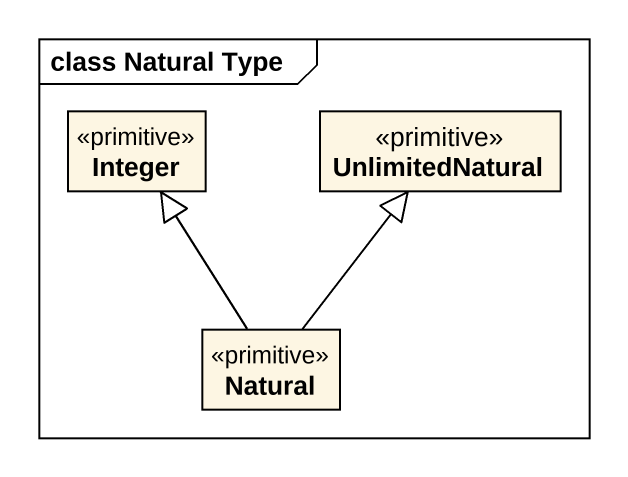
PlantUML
@startuml
mainframe class Natural Type
hide circle
hide empty members
class Integer <<primitive>>
class UnlimitedNatural <<primitive>>
class Natural <<primitive>>
Natural -up-|> Integer
Natural -up-|> UnlimitedNatural
@enduml
